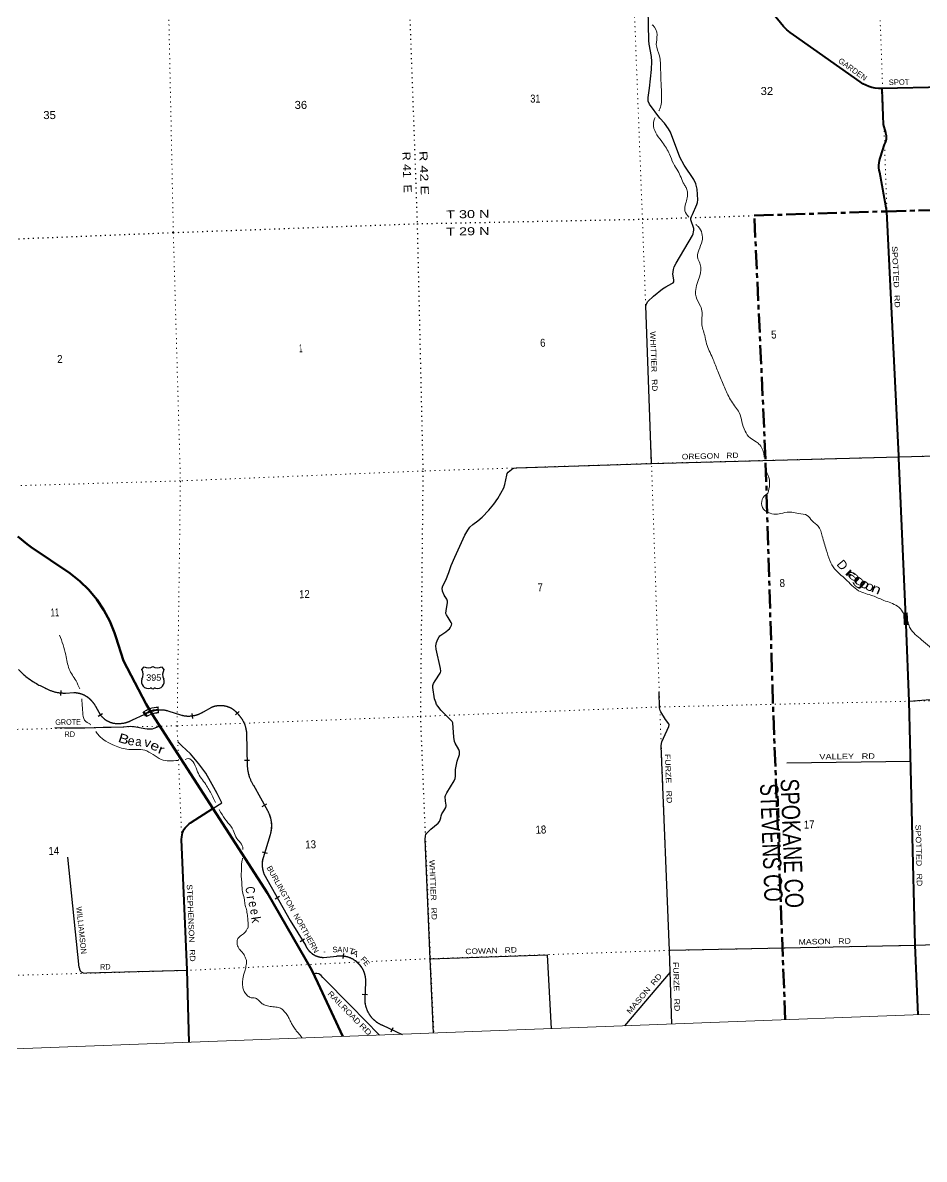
# Model space of a CAD drawing. Header units: feet. Extents: x 733631 to 986127, y 195788 to 388968.
# Drawn here: x 837880 to 857588, y 196827 to 221678 of the extents above; entities that cross this region are included whole.
import ezdxf
from ezdxf.enums import TextEntityAlignment as Align

# ---------------------------------------------------------------- set-up
doc = ezdxf.new("R2010")
doc.units = ezdxf.units.FT
doc.header["$LTSCALE"] = 70
doc.linetypes.add('DOTTED', pattern=[1.5, 0.3, -1.2])
doc.linetypes.add('LONG_DASH_SHORT_DASH', pattern=[9.9, 6, -1.2, 1.5, -1.2])
for name, color, linetype, lineweight in [('11', 7, 'LONG_DASH_SHORT_DASH', 60), ('16', 7, 'Continuous', 25), ('20', 7, 'Continuous', 70), ('26', 7, 'Continuous', 40), ('29', 7, 'Continuous', 25), ('34', 7, 'Continuous', 25), ('39', 7, 'Continuous', 13), ('4', 7, 'Continuous', 13), ('57', 7, 'Continuous', 13), ('6', 7, 'DOTTED', 25), ('61', 7, 'Continuous', 13), ('7', 7, 'DOTTED', 13)]:
    doc.layers.add(name, color=color, linetype=linetype, lineweight=lineweight)
for name, color, linetype in [('12', 7, 'Continuous'), ('27', 7, 'Continuous'), ('30', 7, 'Continuous'), ('41', 7, 'Continuous')]:
    doc.layers.add(name, color=color, linetype=linetype)

msp = doc.modelspace()

# ---------------------------------------------------------------- linework, layer by layer
at = {"layer": '11'}
for points in [[(853872.63, 217460.19), (856771.86, 217553.25), (862252.36, 217694.99)], [(854550.37, 199875.69), (854279.61, 206788.84), (854118.13, 212134.34), (853872.63, 217460.19)]]:
    msp.add_lwpolyline(points, dxfattribs=at)
at = {"layer": '16'}
for p, q in [((840481.27, 207536.6), (840532.58, 207595.36)), ((840724.34, 207601.33), (840724.06, 207601.13)), ((840916.43, 207595.45), (840967.82, 207536.6))]:
    msp.add_line(p, q, dxfattribs=at)
for centre, radius, start, end in [((840288.29, 207425.97), 222.05, 332.97043, 29.75871), ((840623.66, 207753.02), 182.07, 239.97227, 303.45418), ((840825.44, 207752.52), 181.52, 236.33975, 300.08743), ((840825.43, 207753.02), 182.07, 236.54582, 236.59441), ((841160.79, 207425.97), 222.05, 150.24129, 207.02957), ((840627.48, 207271.07), 151.42, 159.09177, 283.81923), ((840821.6, 207271.07), 151.42, 256.18077, 20.90823)]:
    msp.add_arc(centre, radius, start, end, dxfattribs=at)
for centre, major_axis, start_param, end_param in [((840682.82, 207072.25), (-19.56, 51.67), 4.95877769, 6.28318531), ((840766.27, 207072.25), (19.56, 51.67), 0, 1.32637542)]:
    msp.add_ellipse(centre, major_axis=major_axis, ratio=0.929097, start_param=start_param, end_param=end_param, dxfattribs=at)
at = {"layer": '20'}
msp.add_lwpolyline([(844876.84, 199508.64), (844331.32, 200687.66), (844197.67, 200957.8), (843230.79, 202646.79), (840709.2, 206560.22), (840576.53, 206779.81), (840085.06, 207727.23), (839916.26, 208248.91), (839887.93, 208336.59), (839784.97, 208592.6), (839655.81, 208836.45), (839501.87, 209065.46), (839324.83, 209277.12), (839126.64, 209469.12), (838909.47, 209639.35), (838067.48, 210206.87), (837976.15, 210274.24), (837774.63, 210446.28)], dxfattribs=at)
at = {"layer": '26'}
msp.add_line((841545.41, 204183.92), (842038.77, 204494.1), dxfattribs=at)
for points in [[(856666.62, 220240.76), (856621.07, 220239.79), (856584.63, 220240.13), (856513.51, 220246.43), (856443.43, 220260.13), (856375.16, 220281.07), (856309.47, 220309.04), (856247.05, 220343.73), (856188.6, 220384.74), (854728.03, 221414.21), (854658.02, 221461.27), (854580.3, 221525.15), (854509.69, 221596.8), (854446.96, 221675.44), (853652.32, 222634.58)], [(857188.68, 208519.51), (857032.06, 212157.78), (857030.95, 212183.53), (857029.78, 212207.78), (856771.86, 217553.25), (856618.26, 218402.82), (856605.15, 218454.24), (856597.49, 218506.74), (856595.35, 218559.75), (856598.77, 218612.7), (856607.7, 218665), (856622.06, 218716.08), (856631.11, 218740.72), (856720.67, 219016.57), (856735.33, 219045.07), (856746.92, 219074.94), (856755.33, 219105.86), (856760.47, 219137.49), (856762.27, 219169.48), (856760.71, 219201.48), (856755.82, 219233.15), (856747.65, 219264.13), (856744.29, 219274.01), (856700.04, 219450.33), (856667.82, 220212.46), (856666.62, 220240.76)], [(862199.41, 219069.1), (861610.8, 219045.28), (860209.22, 218979.48), (860150.64, 218980.53), (860044.73, 218991.05), (859940.51, 219012.58), (859839.1, 219044.89), (859741.62, 219087.62), (859649.15, 219140.3), (858263.67, 220161.14), (858238.76, 220179.49), (858213.67, 220203.25), (858201.63, 220213.43), (858177.66, 220229.74), (858152.11, 220243.46), (858125.27, 220254.42), (858097.44, 220262.53), (858068.9, 220267.68), (858064.99, 220267.97), (858040.1, 220269.81), (858014.99, 220269.28), (856666.62, 220240.76)], [(857456.87, 199986.79), (857387.6, 201511.11), (857260.91, 206841.62), (857188.68, 208519.51)], [(841353.63, 203821.98), (841357.12, 203876.24), (841362.27, 203923.63), (841371.19, 203966.31), (841384.77, 203998.69), (841410.57, 204042.31), (841433.53, 204070), (841462.14, 204105.18), (841493.08, 204138.02), (841518.4, 204162.41), (841545.41, 204183.92)], [(841518.35, 199382.19), (841474.05, 200965.35), (841353.63, 203821.98)]]:
    msp.add_lwpolyline(points, dxfattribs=at)
at = {"layer": '29'}
for p, q in [((851626.28, 212041.61), (851502.37, 215488.86)), ((857030.99, 212182.78), (859769.34, 212257.88)), ((847324.5, 209989.89), (847546.22, 210474.32)), ((847115.6, 209123.96), (847089.57, 209159.54)), ((857260.91, 206841.62), (858085.69, 206906.02)), ((847413.34, 205785.67), (847332.04, 205924.36)), ((857290.33, 205524.29), (854585.47, 205489.78)), ((839116.94, 201023), (838865.95, 203432.1)), ((841474.36, 200956.36), (839283.88, 200893.56)), ((852031.43, 200915.57), (851036.35, 199741.87))]:
    msp.add_line(p, q, dxfattribs=at)
for points in [[(851623.09, 220652.34), (851633.9, 220827.61), (851628.49, 220939.05), (851576.58, 221207.38), (851564.69, 221288.53), (851550.63, 221969.09)], [(852552.01, 218249.29), (852336.81, 218561.98), (852245.98, 218735.09), (852042.67, 219284.73), (851999.42, 219358.3), (851908.58, 219483.81), (851809.09, 219592.01), (851584.16, 219894.96), (851553.88, 219964.21), (851549.55, 220042.11), (851584.16, 220245.52), (851623.09, 220652.34)], [(851502.37, 215488.86), (851512.78, 215532.48), (851544.14, 215579), (851665.25, 215695.85), (851868.56, 215855.98), (851938.85, 215900.35), (852071.86, 215972.83), (852098.9, 215993.39), (852111.88, 216015.03), (852115.12, 216059.39), (852094.58, 216177.33), (852097.82, 216232.5), (852106.48, 216284.44), (852123.78, 216340.7), (852162.7, 216418.6), (852521.73, 217024.5), (852537.96, 217060.21), (852546.61, 217105.65), (852550.93, 217144.6), (852547.68, 217175.98), (852487.12, 217366.4), (852486.05, 217404.27), (852496.86, 217438.89), (852521.73, 217483.26), (852616.89, 217703.98), (852629.88, 217749.42), (852636.37, 217805.68), (852634.19, 217920.37), (852623.39, 218041.55), (852595.26, 218154.08), (852552.01, 218249.29)], [(848678.71, 211945.51), (851626.28, 212041.61), (857030.99, 212182.78)], [(847546.22, 210474.32), (847606.74, 210581.4), (847655.4, 210649.56), (847717.04, 210709.07), (847828.43, 210788.05), (847922.51, 210867.03), (848071.75, 211020.67), (848179.89, 211150.51), (848265.31, 211277.1), (848395.08, 211510.8), (848418.88, 211582.21), (848459.97, 211787.79), (848472.95, 211824.57), (848494.58, 211852.71), (848563.78, 211908.97), (848615.69, 211937.1), (848678.71, 211945.51)], [(847179.03, 208669.03), (847140.65, 208732.32), (847129.84, 208760.45), (847136.33, 208827.53), (847166.61, 208989.82), (847166.61, 209026.61), (847149.3, 209069.89), (847090.91, 209158.61), (847054.14, 209249.5), (847047.65, 209312.25), (847060.63, 209366.35), (847132, 209485.37), (847196.88, 209656.32), (847246.63, 209807.79), (847324.5, 209989.89)], [(847332.04, 205924.36), (847318.53, 205963.03), (847304.47, 206055), (847278.52, 206366.61), (847266.62, 206395.82), (847230.94, 206435.85), (847023.31, 206647.92), (846960.58, 206723.65), (846928.14, 206773.43), (846908.67, 206821.03), (846884.89, 206894.61), (846843.79, 207139.12), (846845.96, 207184.57), (846861.09, 207230.01), (846893.54, 207288.44), (847001.68, 207452.9), (847012.5, 207470.2), (847020.06, 207501.58), (847014.66, 207561.1), (846915.17, 207980.9), (846910.84, 208052.3), (846923.82, 208128.05), (846956.26, 208201.61), (846984.38, 208249.23), (847001.16, 208270.32), (847018.98, 208283.84), (847131.45, 208361.75), (847183.36, 208405.02), (847206.62, 208426.12), (847222.29, 208448.31), (847251.49, 208503.48), (847256.89, 208534.87), (847247.72, 208565.69), (847179.03, 208669.03)], [(851839.02, 205864.74), (851843.68, 205918.14), (851849.09, 205951.69), (851888.02, 206033.91), (852004.81, 206289.26), (852010.22, 206322.8), (852000.49, 206349.85), (851931.28, 206445.06), (851831.79, 206609.52), (851817.72, 206640.9), (851801.51, 206700.41), (851792.86, 207046.64)], [(840879.55, 206295.84), (840747.57, 206242.65), (840710.06, 206233.27), (840663.18, 206227.64), (840597.55, 206229.52), (840552.54, 206235.15), (840316.25, 206283.92), (840226.24, 206285.8), (840076.22, 206278.29), (839812.73, 206269.86), (839640.21, 206264.23), (839477.06, 206262.35), (839237.02, 206254.84), (839110.44, 206253.89), (838957.6, 206251.09), (838794.45, 206252.97), (838583.42, 206257.64)], [(842038.77, 204494.1), (842233.89, 204616.78), (842126.97, 204824.05), (841988.18, 205089.45), (841879.41, 205269.6), (841729.39, 205476.03), (841549.36, 205689.95), (841358.08, 205870.1), (841268.06, 205952.67)], [(846676.04, 203815.72), (846684.29, 203898.1), (846692.94, 203928.4), (846707, 203953.29), (846797.84, 204044.17), (846957.88, 204178.34), (846989.24, 204214.04), (847006, 204247.03), (847018.44, 204290.86), (847026.01, 204337.38), (847044.4, 204381.75), (847083.33, 204446.66), (847127.12, 204519.69), (847139.01, 204553.23), (847139.56, 204572.17), (847122.26, 204658.73), (847113.61, 204758.27), (847118.47, 204778.28), (847152.54, 204840.5), (847312.59, 205100.17), (847333.67, 205149.4), (847342.86, 205204.04), (847342.86, 205346.86), (847377.47, 205528.63), (847425.59, 205680.64), (847429.38, 205719.06), (847429.91, 205741.23), (847413.34, 205785.67)], [(852068.55, 199781.12), (852016.39, 201393.3), (851839.02, 205864.74)], [(846862.5, 199583.65), (846786.63, 201207.56), (846676.04, 203815.72)], [(860111.84, 201589.1), (857389.18, 201503.76), (852016.39, 201393.3)], [(846786.63, 201207.56), (849341.39, 201299.33), (849432.08, 199680.97)], [(839116.94, 201023), (839121.54, 200982.74), (839136.68, 200950.28), (839160.47, 200922.15), (839199.4, 200900.51), (839283.88, 200893.56)], [(844441.98, 200804.44), (844402.68, 200847.51), (844374.55, 200870.03), (844352.05, 200879.41), (844310.79, 200885.04), (844280.79, 200885.04), (844243.28, 200877.54)], [(845680.83, 199539), (845050.19, 200182.64), (844441.98, 200804.44)]]:
    msp.add_lwpolyline(points, dxfattribs=at)
at = {"layer": '34'}
for p, q in [((838710.1, 206969.61), (838720.26, 207079.75)), ((839529.14, 206516.24), (839624.65, 206572.03)), ((840573.51, 206512.82), (840515.93, 206607.26)), ((841602.06, 206467.53), (841586.13, 206576.99)), ((842527.57, 206547), (842611.16, 206619.45)), ((842727.45, 205550.25), (842838.03, 205552.7)), ((843117.62, 204542.1), (843214.19, 204596.04)), ((843115.49, 203551.2), (843221.34, 203519.11)), ((843396.36, 202524.71), (843492.84, 202578.81)), ((843945.95, 201585.76), (844039.92, 201644.1)), ((844886.06, 201218.26), (844899.24, 201328.08)), ((845303.39, 200436.36), (845413.92, 200432.02)), ((845932.83, 199610.12), (845979, 199710.63))]:
    msp.add_line(p, q, dxfattribs=at)
at = {"layer": '34', "lineweight": 13}
for p, q in [((838811.96, 207019.15), (838999.12, 207031.57)), ((839469.11, 206730.27), (839582.53, 206536.09)), ((840279.85, 206432.47), (840536.01, 206552.32)), ((841053.68, 206632.55), (841353.43, 206535.63)), ((841834.91, 206612.61), (842017.07, 206713.77)), ((842770.35, 206145.26), (842786.1, 205436.5)), ((842921.69, 205002.6), (843230.73, 204449.31)), ((843286.63, 203922.31), (843134.77, 203421.4)), ((844458, 201239.59), (844745.41, 201269.56)), ((845369.75, 200696.67), (845355.63, 200336.49)), ((845744.26, 199755.59), (846182.65, 199554.26))]:
    msp.add_line(p, q, dxfattribs=at)
at = {"layer": '34'}
for points in [[(837786, 207533.87), (837880.78, 207442.97), (837903.87, 207422.47), (837927.32, 207402.6), (837951.12, 207383.13), (837975.3, 207363.8), (837999.81, 207345.11), (838024.55, 207326.93), (838049.64, 207308.9), (838075.08, 207291.52), (838100.75, 207274.64), (838126.89, 207258.04), (838153.14, 207242.08), (838179.61, 207226.37), (838206.56, 207211.19), (838233.59, 207196.64), (838260.99, 207182.49), (838288.49, 207168.72), (838316.45, 207155.47), (838334.21, 207147.35), (838348, 207139.28), (838361.86, 207131.6), (838375.84, 207124.14), (838390, 207116.81), (838404.26, 207109.83), (838418.6, 207103.14), (838433.09, 207096.56), (838447.7, 207090.33), (838462.36, 207084.38), (838477.26, 207078.63), (838492.12, 207073.2), (838507.08, 207067.93), (838522.22, 207062.97), (838537.35, 207058.33), (838552.63, 207053.94), (838567.91, 207049.74), (838583.37, 207045.87), (838598.78, 207042.23), (838614.36, 207038.92), (838629.89, 207035.85), (838645.56, 207033.01), (838661.2, 207030.51), (838676.92, 207028.28), (838692.64, 207026.25), (838708.47, 207024.59), (838724.31, 207023.14), (838740.14, 207022), (838755.98, 207021.07), (838771.85, 207020.55), (838787.74, 207020.23), (838803.57, 207020.15), (838811.92, 207020.25), (838999.1, 207032.67), (839008.71, 207032.3), (839018.21, 207031.72), (839027.7, 207030.97), (839037.24, 207030.1), (839046.72, 207029.03), (839056.14, 207027.79), (839065.61, 207026.44), (839075.02, 207024.87), (839084.37, 207023.15), (839093.77, 207021.26), (839103.04, 207019.2), (839112.32, 207017.04), (839121.6, 207014.65), (839130.75, 207012.11), (839139.91, 207009.4), (839149, 207006.59), (839158.09, 207003.56), (839167.06, 207000.41), (839176.03, 206997.06), (839184.88, 206993.6), (839193.74, 206989.97), (839202.47, 206986.19), (839211.14, 206982.24), (839219.76, 206978.18), (839228.31, 206973.91), (839236.8, 206969.53), (839245.19, 206964.99), (839253.51, 206960.34), (839261.72, 206955.48), (839269.87, 206950.51), (839277.9, 206945.43), (839285.87, 206940.19), (839293.74, 206934.8), (839301.53, 206929.24), (839309.23, 206923.63), (839316.81, 206917.8), (839324.26, 206911.87), (839331.66, 206905.84), (839338.9, 206899.68), (839346.07, 206893.33), (839353.14, 206886.92), (839360.03, 206880.34), (839366.86, 206873.72)], [(839366.86, 206873.72), (839373.59, 206866.89), (839380.14, 206860), (839386.59, 206853.01), (839392.96, 206845.85), (839399.12, 206838.6), (839405.22, 206831.29), (839411.16, 206823.82), (839417.04, 206816.25), (839422.69, 206808.63), (839428.23, 206800.84), (839433.66, 206793.01), (839438.98, 206785.07), (839444.07, 206777.02), (839449.11, 206768.88), (839453.98, 206760.68), (839458.68, 206752.37), (839463.22, 206744.03), (839467.65, 206735.57), (839470.08, 206730.8), (839583.44, 206536.72), (839588.9, 206529.94), (839594.52, 206523.27), (839600.28, 206516.68), (839606.14, 206510.12), (839612.13, 206503.73), (839618.2, 206497.47), (839624.38, 206491.23), (839630.69, 206485.16), (839637.08, 206479.22), (839643.62, 206473.33), (839650.23, 206467.63), (839656.9, 206461.97), (839663.73, 206456.45), (839670.62, 206451.09), (839677.62, 206445.83), (839684.68, 206440.68), (839691.89, 206435.65), (839699.12, 206430.75), (839706.5, 206425.99), (839713.91, 206421.36), (839721.42, 206416.83), (839728.99, 206412.47), (839736.66, 206408.24), (839744.36, 206404.12), (839752.19, 206400.15), (839760.07, 206396.29), (839768.01, 206392.61), (839775.99, 206389.02), (839784.07, 206385.64), (839792.19, 206382.36), (839800.34, 206379.22), (839808.56, 206376.22), (839816.84, 206373.38), (839825.21, 206370.68), (839833.55, 206368.08), (839840.65, 206366.07), (839851.87, 206363.94), (839863.11, 206362.08), (839874.41, 206360.4), (839885.78, 206358.84), (839897.13, 206357.54), (839908.47, 206356.47), (839919.89, 206355.5), (839931.3, 206354.8), (839942.68, 206354.3), (839954.17, 206353.99), (839965.56, 206353.89), (839976.98, 206353.93), (839988.45, 206354.22), (839999.82, 206354.73), (840011.25, 206355.43), (840022.63, 206356.27), (840034.05, 206357.37), (840045.37, 206358.62), (840056.75, 206360.13), (840068.02, 206361.8), (840079.33, 206363.65), (840090.54, 206365.73), (840101.73, 206368.01), (840112.88, 206370.43), (840124.03, 206373.12), (840135.13, 206375.95), (840146.13, 206379.01), (840157.1, 206382.19), (840167.99, 206385.67), (840178.84, 206389.28), (840189.6, 206393.05), (840200.32, 206397.03), (840210.95, 206401.22), (840221.55, 206405.61), (840232.04, 206410.11), (840242.44, 206414.87), (840252.76, 206419.79), (840263.02, 206424.86), (840273.13, 206430.09), (840279.36, 206433.45), (840535.48, 206553.29), (840544.84, 206559.29), (840554.35, 206565.09), (840563.96, 206570.72)], [(840563.96, 206570.72), (840573.7, 206576.29), (840583.53, 206581.61), (840593.4, 206586.73), (840603.4, 206591.78), (840613.48, 206596.57), (840623.61, 206601.18), (840633.91, 206605.65), (840644.2, 206609.9), (840654.55, 206614.04), (840665.06, 206617.95), (840675.55, 206621.65), (840686.16, 206625.18), (840696.77, 206628.57), (840707.53, 206631.75), (840718.25, 206634.74), (840729.1, 206637.53), (840739.93, 206640.13), (840750.85, 206642.58), (840761.78, 206644.79), (840772.75, 206646.81), (840783.75, 206648.69), (840794.82, 206650.31), (840805.91, 206651.8), (840817, 206653.05), (840828.1, 206654.17), (840839.25, 206655), (840850.4, 206655.68), (840861.51, 206656.19), (840872.68, 206656.5), (840883.85, 206656.58), (840895.06, 206656.47), (840906.21, 206656.23), (840917.38, 206655.71), (840928.52, 206655.01), (840939.67, 206654.17), (840950.74, 206653.11), (840961.88, 206651.81), (840972.96, 206650.39), (840983.98, 206648.7), (840994.98, 206646.91), (841006.01, 206644.85), (841016.92, 206642.63), (841027.79, 206640.23), (841038.71, 206637.64), (841049.48, 206634.79), (841053.99, 206633.61), (841353.73, 206536.69), (841364.11, 206534.1), (841374.51, 206531.77), (841384.98, 206529.61), (841395.52, 206527.54), (841406.07, 206525.75), (841416.6, 206524.13), (841427.22, 206522.62), (841437.84, 206521.36), (841448.45, 206520.31), (841459.16, 206519.41), (841469.8, 206518.72), (841480.48, 206518.15), (841491.2, 206517.81), (841501.86, 206517.69), (841512.57, 206517.74), (841523.24, 206517.93), (841533.98, 206518.35), (841544.62, 206518.93), (841555.33, 206519.74), (841565.95, 206520.69), (841576.61, 206521.83), (841587.2, 206523.18), (841597.77, 206524.72), (841608.32, 206526.39), (841618.88, 206528.32), (841629.4, 206530.38), (841639.84, 206532.65), (841650.26, 206535.05), (841660.62, 206537.72), (841670.94, 206540.53), (841681.19, 206543.48), (841691.42, 206546.63), (841701.57, 206549.98), (841711.71, 206553.54), (841721.75, 206557.17), (841731.72, 206561.08), (841741.62, 206565.14), (841751.48, 206569.32), (841761.19, 206573.68), (841770.9, 206578.28), (841780.52, 206582.98), (841789.99, 206587.89), (841799.43, 206592.9), (841808.8, 206598.16), (841818.02, 206603.52), (841827.14, 206609.04), (841834.35, 206613.56), (842016.6, 206714.76), (842024.55, 206717.96), (842032.47, 206720.95), (842040.45, 206723.8), (842048.5, 206726.57), (842056.59, 206729.15)], [(842056.6, 206729.15), (842064.69, 206731.58), (842072.87, 206733.92), (842081.08, 206736.08), (842089.3, 206738.08), (842097.62, 206739.96), (842105.9, 206741.67), (842114.22, 206743.29), (842122.62, 206744.74), (842130.98, 206746.01), (842139.39, 206747.14), (842147.8, 206748.16), (842156.28, 206749.02), (842164.71, 206749.73), (842173.22, 206750.27), (842181.66, 206750.68), (842190.16, 206750.96), (842198.64, 206751.07), (842207.11, 206751.02), (842215.58, 206750.86), (842224.08, 206750.51), (842232.58, 206750.05), (842241.03, 206749.41), (842249.48, 206748.66), (842257.92, 206747.7), (842266.34, 206746.64), (842274.72, 206745.44), (842283.1, 206744.09), (842291.45, 206742.57), (842299.8, 206740.9), (842308.08, 206739.14), (842316.35, 206737.17), (842324.57, 206735.06), (842332.78, 206732.86), (842340.89, 206730.5), (842349.03, 206727.96), (842357.09, 206725.32), (842365.08, 206722.5), (842373.05, 206719.61), (842380.99, 206716.5), (842388.81, 206713.3), (842396.59, 206709.97), (842404.38, 206706.49), (842412.02, 206702.83), (842419.63, 206699.12), (842427.17, 206695.22), (842434.7, 206691.22), (842442.07, 206687.08), (842449.4, 206682.78), (842456.66, 206678.4), (842463.87, 206673.89), (842470.93, 206669.21), (842477.99, 206664.44), (842484.92, 206659.55), (842491.77, 206654.52), (842498.48, 206649.39), (842505.16, 206644.14), (842511.75, 206638.81), (842518.22, 206633.3), (842524.6, 206627.72), (842530.89, 206621.99), (842537.1, 206616.18), (842543.15, 206610.25), (842549.14, 206604.25), (842555, 206598.13), (842560.77, 206591.88), (842566.41, 206585.57), (842571.98, 206579.13), (842573.11, 206577.77), (842581.46, 206569.36), (842589.61, 206560.75), (842597.61, 206552.01), (842605.57, 206543.12), (842613.28, 206534.09), (842620.8, 206524.95), (842628.27, 206515.68), (842635.52, 206506.26), (842642.56, 206496.75), (842649.51, 206487.03), (842656.21, 206477.28), (842662.82, 206467.42), (842669.24, 206457.37), (842675.42, 206447.29), (842681.45, 206437.04), (842687.34, 206426.76), (842693.04, 206416.28), (842698.54, 206405.79), (842703.86, 206395.11), (842708.98, 206384.45), (842713.95, 206373.63), (842718.69, 206362.75), (842723.23, 206351.79), (842727.63, 206340.78), (842731.79, 206329.62), (842735.8, 206318.42), (842739.58, 206307.16), (842743.2, 206295.85), (842746.55, 206284.45), (842749.74, 206273.01), (842752.75, 206261.56), (842755.56, 206250.02)], [(842755.56, 206250.02), (842758.13, 206238.42), (842760.51, 206226.73), (842762.74, 206215.09), (842764.69, 206203.35), (842766.44, 206191.62), (842768.05, 206179.83), (842769.42, 206168.09), (842770.55, 206156.2), (842771.45, 206145.32), (842787.2, 205436.54), (842788.02, 205420.9), (842789.2, 205405.35), (842790.63, 205389.82), (842792.26, 205374.2), (842794.24, 205358.7), (842796.48, 205343.28), (842798.9, 205327.79), (842801.69, 205312.42), (842804.73, 205297.13), (842808.04, 205281.78), (842811.63, 205266.61), (842815.38, 205251.46), (842819.49, 205236.32), (842823.86, 205221.37), (842828.51, 205206.43), (842833.32, 205191.59), (842838.5, 205176.77), (842843.85, 205162.14), (842849.55, 205147.52), (842855.43, 205133.08), (842861.57, 205118.67), (842867.97, 205104.44), (842874.63, 205090.32), (842881.47, 205076.29), (842888.66, 205062.37), (842896.04, 205048.55), (842903.67, 205034.91), (842911.48, 205021.38), (842919.63, 205008.04), (842922.64, 205003.16), (843231.69, 204449.84), (843237.39, 204439.57), (843242.82, 204429.21), (843248.08, 204418.76), (843253.24, 204408.18), (843258.15, 204397.53), (843262.85, 204386.85), (843267.47, 204376.03), (843271.81, 204365.14), (843275.94, 204354.21), (843279.94, 204343.13), (843283.69, 204332.07), (843287.33, 204320.94), (843290.73, 204309.67), (843293.89, 204298.42), (843296.88, 204287.08), (843299.7, 204275.72), (843302.3, 204264.25), (843304.72, 204252.82), (843306.9, 204241.25), (843308.91, 204229.74), (843310.73, 204218.13), (843312.31, 204206.54), (843313.68, 204194.9), (843314.91, 204183.26), (843315.87, 204171.55), (843316.67, 204159.83), (843317.24, 204148.14), (843317.65, 204136.42), (843317.77, 204124.69), (843317.73, 204112.97), (843317.51, 204101.29), (843317.09, 204089.57), (843316.42, 204077.87), (843315.55, 204066.13), (843314.54, 204054.47), (843313.24, 204042.8), (843311.76, 204031.18), (843310.13, 204019.56), (843308.27, 204008.03), (843306.16, 203996.45), (843303.92, 203984.94), (843301.4, 203973.51), (843298.79, 203962.1), (843295.88, 203950.69), (843292.82, 203939.41), (843289.57, 203928.19), (843287.68, 203921.99), (843135.82, 203421.08), (843135.3, 203419.38), (843132.77, 203410.3), (843130.45, 203401.23), (843128.25, 203392.08), (843126.19, 203382.94), (843124.31, 203373.69), (843122.57, 203364.49), (843121.03, 203355.18), (843119.63, 203345.91), (843118.37, 203336.58), (843117.31, 203327.27)], [(843117.31, 203327.27), (843116.42, 203317.91), (843115.65, 203308.57), (843115.09, 203299.16), (843114.65, 203289.76), (843114.4, 203280.37), (843114.28, 203270.98), (843114.39, 203261.59), (843114.63, 203252.19), (843115.01, 203242.82), (843115.56, 203233.45), (843116.31, 203224.08), (843117.21, 203214.68), (843118.22, 203205.36), (843119.47, 203196.03), (843120.87, 203186.74), (843122.38, 203177.46), (843124.07, 203168.26), (843125.98, 203159.01), (843127.97, 203149.83), (843130.19, 203140.71), (843132.48, 203131.62), (843135.02, 203122.52), (843137.67, 203113.54), (843140.48, 203104.6), (843143.44, 203095.64), (843146.6, 203086.82), (843149.85, 203078), (843152.53, 203071.17), (843726.04, 202048.44), (844060.65, 201509.47), (844063.5, 201502.45), (844066.47, 201495.63), (844069.55, 201488.85), (844072.72, 201482.06), (844076.04, 201475.38), (844079.45, 201468.78), (844082.97, 201462.18), (844086.63, 201455.68), (844090.39, 201449.26), (844094.28, 201442.86), (844098.28, 201436.58), (844102.34, 201430.33), (844106.55, 201424.16), (844110.86, 201418.1), (844115.29, 201412.09), (844119.79, 201406.15), (844124.44, 201400.28), (844129.13, 201394.51), (844133.99, 201388.82), (844138.9, 201383.23), (844143.92, 201377.69), (844149.03, 201372.28), (844154.24, 201366.95), (844159.52, 201361.7), (844164.94, 201356.55), (844170.43, 201351.46), (844176, 201346.52), (844181.63, 201341.63), (844187.39, 201336.89), (844193.22, 201332.22), (844199.09, 201327.68), (844205.06, 201323.21), (844211.12, 201318.86), (844217.3, 201314.61), (844223.47, 201310.45), (844229.76, 201306.43), (844236.12, 201302.53), (844242.54, 201298.69), (844248.98, 201295.01), (844255.56, 201291.43), (844262.15, 201287.95), (844268.83, 201284.63), (844275.51, 201281.36), (844282.33, 201278.24), (844289.14, 201275.26), (844296, 201272.39), (844302.96, 201269.61), (844309.93, 201267), (844316.93, 201264.47), (844324, 201262.09), (844331.14, 201259.79), (844338.24, 201257.67), (844345.45, 201255.66), (844352.65, 201253.76), (844359.91, 201251.96), (844367.17, 201250.36), (844374.52, 201248.83), (844381.83, 201247.43), (844389.19, 201246.19), (844396.54, 201245.07), (844403.94, 201244.07), (844411.34, 201243.16), (844418.76, 201242.46), (844426.19, 201241.83), (844433.65, 201241.36), (844441.12, 201240.99), (844448.56, 201240.79), (844456.02, 201240.69), (844457.94, 201240.69), (844745.28, 201270.65)], [(844745.28, 201270.65), (844754.71, 201272), (844764.16, 201273.13), (844773.61, 201274.09), (844783.15, 201274.97), (844792.67, 201275.61), (844802.15, 201276.08), (844811.7, 201276.45), (844821.23, 201276.6), (844830.73, 201276.58), (844840.31, 201276.41), (844849.81, 201276.05), (844859.32, 201275.59), (844868.87, 201274.92), (844878.33, 201274.05), (844887.81, 201273.04), (844897.25, 201271.91), (844906.73, 201270.56), (844916.12, 201269.08), (844925.54, 201267.39), (844934.87, 201265.58), (844944.22, 201263.6), (844953.49, 201261.45), (844962.73, 201259.12), (844971.92, 201256.68), (844981.1, 201254.01), (844990.24, 201251.23), (844999.29, 201248.27), (845008.31, 201245.2), (845017.26, 201241.89), (845026.15, 201238.46), (845034.97, 201234.92), (845043.75, 201231.2), (845052.45, 201227.3), (845061.11, 201223.24), (845069.68, 201219.1), (845078.18, 201214.73), (845086.57, 201210.25), (845094.94, 201205.64), (845103.16, 201200.89), (845111.35, 201195.93), (845119.44, 201190.89), (845127.4, 201185.67), (845135.31, 201180.39), (845143.15, 201174.87), (845150.83, 201169.27), (845158.41, 201163.56), (845165.98, 201157.67), (845173.33, 201151.64), (845180.64, 201145.56), (845187.82, 201139.27), (845194.95, 201132.88), (845201.89, 201126.41), (845208.73, 201119.74), (845215.47, 201113.02), (845222.13, 201106.17), (845228.58, 201099.17), (845234.99, 201092.07), (845241.26, 201084.88), (845247.37, 201077.57), (845253.33, 201070.16), (845259.2, 201062.65), (845264.96, 201055.05), (845270.54, 201047.33), (845276.01, 201039.52), (845281.33, 201031.6), (845286.55, 201023.59), (845291.57, 201015.5), (845296.48, 201007.34), (845301.24, 200999.1), (845305.86, 200990.73), (845310.31, 200982.34), (845314.66, 200973.82), (845318.81, 200965.27), (845322.86, 200956.59), (845326.7, 200947.89), (845330.44, 200939.12), (845334.01, 200930.31), (845337.44, 200921.38), (845340.66, 200912.42), (845343.75, 200903.44), (845346.72, 200894.32), (845349.5, 200885.24), (845352.14, 200876.07), (845354.57, 200866.83), (845356.87, 200857.62), (845359.02, 200848.33), (845360.98, 200838.96), (845362.81, 200829.62), (845364.48, 200820.26), (845365.94, 200810.81), (845367.29, 200801.35), (845368.42, 200791.91), (845369.38, 200782.45), (845370.26, 200772.92), (845370.9, 200763.39), (845371.37, 200753.92), (845371.75, 200744.36), (845371.89, 200734.83), (845371.87, 200725.33), (845371.7, 200715.76)], [(845371.7, 200715.74), (845371.35, 200706.25), (845370.88, 200696.63), (845370.84, 200696.49), (845356.73, 200336.47), (845356.7, 200325.64), (845356.92, 200314.86), (845357.32, 200304.08), (845357.85, 200293.23), (845358.63, 200282.44), (845359.59, 200271.71), (845360.67, 200260.92), (845362.01, 200250.2), (845363.53, 200239.52), (845365.23, 200228.79), (845367.13, 200218.18), (845369.15, 200207.57), (845371.4, 200196.96), (845373.86, 200186.47), (845376.5, 200175.97), (845379.26, 200165.54), (845382.26, 200155.11), (845385.4, 200144.8), (845388.78, 200134.49), (845392.29, 200124.3), (845395.98, 200114.11), (845399.86, 200104.03), (845403.93, 200094.02), (845408.12, 200084.08), (845412.56, 200074.19), (845417.12, 200064.36), (845421.88, 200054.65), (845426.75, 200045.01), (845431.87, 200035.49), (845437.12, 200026.03), (845442.49, 200016.69), (845448.05, 200007.41), (845453.8, 199998.25), (845459.73, 199989.16), (845465.73, 199980.18), (845471.96, 199971.34), (845478.33, 199962.6), (845484.83, 199953.94), (845491.45, 199945.46), (845498.32, 199937.04), (845505.25, 199928.74), (845512.36, 199920.63), (845519.55, 199912.57), (845526.98, 199904.64), (845534.47, 199896.89), (845542.09, 199889.27), (845549.89, 199881.71), (845557.82, 199874.39), (845565.82, 199867.13), (845573.99, 199860.07), (845582.3, 199853.06), (845590.66, 199846.3), (845599.22, 199839.65), (845607.85, 199833.14), (845616.59, 199826.75), (845625.45, 199820.6), (845634.45, 199814.52), (845643.5, 199808.62), (845652.68, 199802.9), (845661.94, 199797.37), (845671.3, 199791.96), (845680.74, 199786.68), (845690.3, 199781.64), (845699.92, 199776.72), (845709.67, 199771.99), (845719.49, 199767.39), (845729.36, 199763.03), (845739.3, 199758.8), (845744.7, 199756.6), (846177.69, 199557.75)]]:
    msp.add_lwpolyline(points, dxfattribs=at)
at = {"layer": '34', "lineweight": 13}
msp.add_lwpolyline([(843151.53, 203070.7), (843725.09, 202047.88), (844059.67, 201508.97)], dxfattribs=at)
for centre, radius, start, end in [((839060.39, 208756.74), 1766.73, 228.07933, 245.71243), ((838798.19, 207929.94), 910.89, 239.34128, 270.86644), ((838981.23, 206486.45), 545.42, 26.55413, 88.11981), ((839975.95, 206849.18), 502.79, 218.51321, 254.3604), ((840884.07, 206016.71), 638.77, 74.60206, 123.01743), ((841505.2, 207130.59), 614.01, 255.68923, 302.47814), ((842200.95, 206264.81), 485.16, 40.0573, 112.27168), ((842092.67, 206095.71), 679.49, 4.18191, 45.10148), ((839966.46, 207008.82), 656.04, 258.92196, 298.53537), ((843681.88, 205478.29), 896.76, 182.67095, 212.03621), ((842646.1, 204120.83), 670.59, 342.77994, 29.33009), ((843652.72, 203270.41), 539.51, 163.74736, 201.72533), ((844457.52, 201668.08), 428.49, 201.79725, 270.0637), ((844825.68, 200730.39), 545.12, 356.45395, 98.46752), ((845976.23, 200331.23), 620.62, 179.51447, 248.05165)]:
    msp.add_arc(centre, radius, start, end, dxfattribs=at)
at = {"layer": '34', "linetype": 'DOTTED', "lineweight": 100}
msp.add_arc((840880.59, 206033.56), 621.96, 93.07693, 121.20356, dxfattribs=at)
at = {"layer": '39'}
for points in [[(851640.16, 221630.98), (851651.22, 221622.9), (851747.05, 221411.96), (851729.86, 221203.23), (851798.78, 220952.98), (851824.87, 220656.81), (851835.31, 220345.97), (851844.67, 220067.42), (851834.39, 219893.29), (851794.21, 219768.66), (851784.26, 219750.02)], [(851707.09, 219605.45), (851689.84, 219573.14), (851668.88, 219416.83), (851868.52, 219057.85), (852018.29, 218802.26), (852103.78, 218599.05), (852202.02, 218436.68), (852338.91, 218144.28), (852379.63, 218072.91), (852408.94, 217980.95), (852405.29, 217849.48), (852371.36, 217719), (852354.28, 217566.86), (852439, 217428.34)], [(852594.9, 217263.02), (852646.32, 217219.11), (852727.97, 217070.32), (852733.4, 216908.85), (852657.51, 216706.21), (852637.63, 216517.61), (852692.27, 216392.15), (852680.4, 216145.22), (852623.57, 215975.56), (852587.1, 215800.54), (852599.16, 215681.72), (852694.59, 215482.89), (852731.7, 215338.65), (852723.46, 215103.97), (852788.82, 214839.45), (852829.17, 214658.95), (852958.62, 214348.11), (853060.04, 214090.87), (853174.37, 213809.83), (853296.41, 213539.15), (853460.77, 213269.91), (853543.41, 213151.47), (853600.56, 212951.34), (853673.89, 212749.73), (853779.78, 212599.75), (853913.78, 212513.37), (853992.71, 212445.32), (854058.97, 212334.41), (854084.32, 212240.29), (854090.07, 212179.83)], [(854103.18, 212025.84), (854111.15, 211921.93), (854168.08, 211788.47), (854207.64, 211571.57), (854167.2, 211394.39)], [(854167.2, 211394.39), (854044.89, 211252.82), (854054.82, 211077.35), (854342.09, 210931.51), (854492.51, 210956.83), (854689.61, 210973.63), (854839.78, 210946.4), (855030.85, 210902.37), (855135.52, 210788.72), (855268.53, 210671.99), (855358.66, 210450.75), (855445.39, 210150.58), (855523.77, 209918.84), (855628.73, 209736.49), (855868.28, 209510.22), (856153.04, 209259.22), (856461.32, 209148.44), (856704.73, 209047.59), (857003.54, 208918.31), (857114.46, 208798.81), (857138.59, 208746.82)], [(857237.44, 208533.79), (857234.43, 208555.34), (857230.53, 208584.19), (857138.59, 208746.82)], [(857237.44, 208533.79), (857279.71, 208442.71), (857530.36, 208186.5), (857698.77, 208036.62), (857925.12, 207723.01), (858082.41, 207483.84), (858182.59, 207323.56), (858253.28, 207200.68), (858346.27, 207074.51), (858464.81, 207028.02), (858554.43, 206942.15), (858679.13, 206952.45), (858855.63, 206922.07), (859030.83, 206748.2)], [(839125.9, 207115.74), (839045.04, 207285.72), (838895.13, 207545.35), (838822.23, 207854.07), (838686.63, 208287.97)], [(839366.95, 206322.22), (839346.81, 206348.23), (839289.39, 206376.6), (839185.86, 206696.4), (839169.35, 206891.75)], [(841274.1, 205546.36), (840907.91, 205568.71), (840546.07, 205772.64), (840198.6, 205789.13), (839883.08, 205875.41), (839545.01, 206092.27), (839477.52, 206179.43)], [(842097.29, 204624.95), (842095.2, 204628.98), (842011, 204793.84), (841882.39, 205019.84), (841701.71, 205294.59), (841628.99, 205478.03), (841494.24, 205586.61), (841433.51, 205566.97)], [(842692.93, 203601.58), (842694.14, 203612.74), (842538.36, 203876.88), (842482.62, 204023.78), (842366.25, 204185.53), (842239.27, 204363.09), (842173.4, 204473.59)], [(843984.99, 199475.13), (843974.69, 199498.48), (843961.08, 199521.22), (843887.72, 199603.6), (843834.98, 199672.54), (843777.74, 199755.47), (843740.98, 199828.99), (843691.32, 199926.32), (843640.05, 200011.47), (843583.41, 200076.23), (843515.1, 200128.47), (843413.35, 200155.32), (843348.61, 200161.21), (843232.89, 200183.55), (843134.97, 200216.59), (843068.67, 200268.9), (843006.13, 200329.42), (842940.71, 200355.49), (842851.66, 200364.59), (842789.66, 200408.96), (842720.26, 200493.5), (842693.3, 200575.43), (842685.22, 200635.78), (842686.2, 200726.75), (842695.84, 200799.82), (842711.53, 200873.1), (842742.93, 200959.04), (842765.26, 201074.98), (842772.14, 201170.19), (842752.25, 201222.06), (842730.27, 201275.87), (842702.59, 201319.39), (842656.23, 201378.44), (842624.93, 201409.71), (842588.57, 201471.11), (842566.73, 201520.89), (842564.97, 201573.37), (842567.64, 201613.88), (842613.62, 201686.17), (842706, 201758.01), (842762.46, 201818.53), (842796.75, 201878.3), (842798.7, 201880.38), (842807.08, 201931.19), (842803.69, 202032.11), (842791.22, 202163.04), (842780.99, 202227.35), (842768.88, 202287.57), (842738.55, 202409.8), (842720.31, 202532.45), (842683.13, 202678.7), (842672.88, 202803.64), (842667.61, 202900.46), (842657.15, 203031.45), (842661.75, 203134.67), (842664.61, 203229.74), (842664.39, 203296.42), (842669.21, 203332.96), (842683.16, 203398.1), (842686.78, 203410.34)]]:
    msp.add_spline(points, degree=3, dxfattribs=at)
at = {"layer": '4'}
msp.add_lwpolyline([(862926.63, 200194.17), (832122.26, 199031.09), (801316.31, 197907.66), (770508.82, 196826.61)], dxfattribs=at)
msp.add_lwpolyline([(862926.63, 200194.17), (832122.26, 199031.09), (801316.31, 197907.66), (770508.82, 196826.61)], dxfattribs=at)
at = {"layer": '57'}
for p, q in [((840524.08, 206618.97), (840594.81, 206508.73)), ((840843.48, 206717.15), (840851.23, 206586.98))]:
    msp.add_line(p, q, dxfattribs=at)
for points in [[(840524.08, 206618.97), (840580.74, 206649.15), (840607.4, 206660.87), (840628.64, 206670.17), (840659.87, 206681.89), (840701.11, 206694.83), (840751.92, 206705.74), (840793.98, 206712.62), (840821.47, 206715.44), (840843.48, 206717.15)], [(840535.5, 206615.99), (840584.24, 206641.95), (840610.61, 206653.54), (840631.65, 206662.76), (840662.47, 206674.32), (840703.15, 206687.09), (840753.41, 206697.88), (840795.03, 206704.69), (840822.19, 206707.47), (840835.97, 206708.54), (840838.68, 206662.98)], [(840838.68, 206662.98), (840827.4, 206662.14), (840816.15, 206661), (840804.93, 206659.74), (840793.71, 206658.23), (840782.5, 206656.59), (840771.35, 206654.69), (840760.26, 206652.65), (840749.18, 206650.4), (840738.12, 206647.92), (840727.17, 206645.29), (840716.18, 206642.47), (840705.32, 206639.44), (840694.42, 206636.22), (840683.68, 206632.79), (840672.96, 206629.22), (840662.33, 206625.47), (840651.67, 206621.5), (840641.19, 206617.31), (840630.79, 206613.02), (840620.36, 206608.49), (840610.11, 206603.82), (840599.88, 206598.96), (840589.75, 206593.85), (840579.78, 206588.68), (840559.92, 206577.92), (840535.5, 206615.99)], [(840839.64, 206647.01), (840828.8, 206646.2), (840817.85, 206645.1), (840806.89, 206643.86), (840795.93, 206642.39), (840785, 206640.79), (840774.15, 206638.93), (840763.3, 206636.93), (840752.52, 206634.76), (840741.74, 206632.34), (840731.03, 206629.77), (840720.32, 206627.01), (840709.74, 206624.06), (840699.12, 206620.92), (840688.64, 206617.57), (840678.14, 206614.08), (840667.79, 206610.43), (840657.43, 206606.58), (840647.21, 206602.49), (840637.03, 206598.28), (840626.86, 206593.87), (840616.85, 206589.32), (840606.92, 206584.6), (840597.05, 206579.61), (840587.28, 206574.54), (840577.59, 206569.3), (840568.71, 206564.22), (840597.44, 206519.44)], [(840594.81, 206508.73), (840619.89, 206523.03), (840653.63, 206540.01), (840690.28, 206554.56), (840719.85, 206564.26), (840750.25, 206572.35), (840785.65, 206580.03), (840810.64, 206584.07), (840834.38, 206586.09), (840851.23, 206586.98)], [(840597.44, 206519.44), (840616.11, 206530.08), (840650.35, 206547.32), (840687.55, 206562.09), (840717.57, 206571.93), (840748.37, 206580.13), (840784.16, 206587.89), (840809.66, 206592.02), (840833.83, 206594.07), (840842.76, 206594.54), (840839.64, 206647.01)]]:
    msp.add_lwpolyline(points, dxfattribs=at)
at = {"layer": '6'}
for points in [[(845499.85, 245503.14), (845585.58, 243909.98), (845741.02, 238564.27), (845900.22, 233226.78), (846059.28, 227893.32), (846314.36, 222583.33), (846502.56, 217283.2), (846627.8, 211875.84), (846572.18, 206508.82), (846786.63, 201207.56), (846863.08, 199583.67)], [(834816.01, 216843.87), (835900.96, 216878.59), (841172.21, 217089.99), (846502.56, 217283.2), (851426.66, 217381.77), (853842.94, 217459.29)]]:
    msp.add_lwpolyline(points, dxfattribs=at)
at = {"layer": '61'}
for p, q in [((857140.01, 208768.05), (857215.38, 208771.22)), ((857150.53, 208518.27), (857140.01, 208768.05))]:
    msp.add_line(p, q, dxfattribs=at)
msp.add_lwpolyline([(857158.18, 208526.6), (857148.34, 208760.39), (857207.72, 208762.88), (857217.55, 208529.09)], close=True, dxfattribs=at)
msp.add_lwpolyline([(857215.38, 208771.22), (857225.89, 208521.44), (857150.53, 208518.27)], dxfattribs=at)
at = {"layer": '7'}
for points in [[(855493.87, 245883.45), (855620.14, 244263), (855868.41, 238855.78), (856104.96, 233557.28), (856354.2, 228241.04), (856582.64, 222883.66), (856771.86, 217553.25), (857030.99, 212182.78), (857177.91, 208769.81)], [(852068.55, 199781.12), (852016.39, 201393.3), (851805.22, 206716.91), (851626.28, 212041.61), (851426.66, 217381.77), (851220.71, 222729.8), (851040.96, 228078.72), (850751.9, 233379.47), (850409.57, 238704.69), (850063.35, 244025.72), (849991.82, 245673.53)], [(840457.91, 235803.47), (840565.78, 233112.83), (840880.59, 227628.48), (841059.8, 222475.55), (841172.21, 217089.99), (841326.57, 211656), (841254.32, 206303.91), (841474.36, 200956.36), (841519.88, 199382.25)], [(859769.35, 212257.88), (857030.99, 212182.78), (851626.28, 212041.61), (846627.8, 211875.84), (841322.44, 211659.24), (836473.84, 211517.01)], [(857188.65, 208520.19), (857260.91, 206841.62), (857387.6, 201511.11), (857456.87, 199986.79)], [(831858.93, 206117.86), (836185.44, 206192.34), (841254.32, 206303.91), (846572.18, 206508.82), (851805.22, 206716.91), (857260.91, 206841.62), (862524.19, 206990.11), (862664.68, 206994.89)], [(860110.94, 201589.6), (857384.43, 201503.54), (852016.39, 201393.3)], [(852016.39, 201393.3), (846784.32, 201213.02), (845512.48, 201151.54)], [(845240.39, 201138.39), (841474.36, 200956.36), (836380.45, 200809.58), (832058.22, 200754.22)]]:
    msp.add_lwpolyline(points, dxfattribs=at)

# ---------------------------------------------------------------- texts
at = {"layer": '12'}
for s, width, p in [('SPOKANE CO', 0.8, (854444.22, 205141.04)), ('STEVENS CO', 0.75, (853995.53, 205034.47))]:
    msp.add_text(s, height=400, rotation=272.243, dxfattribs=dict(at, width=width)).set_placement(p)
at = {"layer": '16', "width": 1.05}
msp.add_text('395', height=140, dxfattribs=at).set_placement((840744.15, 207289.56), align=Align.CENTER)
at = {"layer": '27'}
for s, rotation, width, p in [('GARDEN', 324.822, 1.05, (855695.39, 220818.02)), ('SPOTTED   RD', 272.762, 1.2, (856878.78, 216789.74)), ('SPOTTED   RD', 271.361, 1.2, (857395.09, 204142)), ('STEPHENSON   RD', 272.414, 1.15, (841465.24, 202836.39))]:
    msp.add_text(s, height=120, rotation=rotation, dxfattribs=dict(at, width=width)).set_placement(p)
msp.add_text('SPOT', height=120, rotation=1.212, dxfattribs=at).set_placement((856813.71, 220313.88))
at = {"layer": '30'}
for s, rotation, width, p in [('WHITTIER   RD', 272.059, 1.15, (851592.61, 214927.15)), ('OREGON   RD', 1.496, 1.15, (852288.84, 212128.94)), ('GROTE', 1.261, 0.95, (838592.86, 206322.12)), ('RD', 1.05, 0.8, (838793.18, 206058.62)), ('FURZE   RD', 272.272, 1.2, (851916.11, 205687.38)), ('VALLEY   RD', 0.731, 1.25, (855295.44, 205568.84)), ('WHITTIER   RD', 272.428, 1.15, (846765.02, 203369.51)), ('MASON   RD', 1.176, 1.2, (854840.3, 201518.45)), ('COWAN   RD', 1.973, 1.15, (847557.46, 201309.7)), ('RD', 1.651, 0.8, (839570.51, 200971.53)), ('FURZE   RD', 271.853, 1.2, (852094.65, 201139.22)), ('MASON  RD', 49.708, 1.2, (851158.15, 199993.78)), ('RAILROAD', 314.367, 1.15, (844536.59, 200434.6)), ('RD', 314.415, 1.3, (845225.76, 199734.98))]:
    msp.add_text(s, height=120, rotation=rotation, dxfattribs=dict(at, width=width)).set_placement(p)
msp.add_text('WILLIAMSON', height=120, rotation=275.948, dxfattribs=at).set_placement((839049.85, 202344.13))
at = {"layer": '34', "width": 1.05}
msp.add_text('BURLINGTON  NORTHERN', height=120, rotation=299.282, dxfattribs=at).set_placement((843206.25, 203202.39))
at = {"layer": '34'}
for s, rotation, width, p in [('-', 5.313, 0.95, (844481.99, 201314.13)), ('A', 358.366, 0.85, (844812.94, 201351.93)), ('N', 357.952, 0.8, (844934.14, 201349.29)), ('T', 342.252, 1.4, (845056.49, 201319.33)), ('A', 330.022, 1.45, (845120.23, 201276.27))]:
    msp.add_text(s, height=120, rotation=rotation, dxfattribs=dict(at, width=width)).set_placement(p, align=Align.CENTER)
for s, rotation, p in [('S', 5.313, (844711.39, 201353.05)), ('F', 313.779, (845290.27, 201154.73)), ('E', 308.653, (845353.22, 201076.06))]:
    msp.add_text(s, height=120, rotation=rotation, dxfattribs=at).set_placement(p, align=Align.CENTER)
at = {"layer": '41'}
for s, rotation, p in [('D', 309.841, (855721.67, 209756.46)), ('e', 348.848, (840233.46, 205880.32)), ('r', 277.012, (842780.16, 202532.02))]:
    msp.add_text(s, height=200, rotation=rotation, dxfattribs=at).set_placement(p, align=Align.CENTER)
for s, rotation, width, p in [('r', 315.373, 2.25, (855903.02, 209572.06)), ('a', 316.851, 2.05, (856003.01, 209495.22)), ('g', 319.004, 2, (856125.52, 209393.17)), ('o', 332.448, 1.4, (856240.16, 209322.77)), ('o', 337.092, 1.25, (856361.11, 209263.34)), ('n', 337.378, 1.35, (856504.52, 209207.41)), ('B', 342.628, 1.3, (840060.87, 205924.66)), ('a', 355.355, 0.9, (840402.8, 205862.31)), ('v', 346.787, 1.1, (840588.83, 205841.28)), ('e', 336.738, 1.3, (840735.06, 205775.4)), ('r', 340.05, 1.35, (840875.18, 205692.61)), ('C', 274.862, 0.8, (842756.95, 202704.55)), ('e', 277.154, 0.9, (842823.14, 202393.92)), ('e', 276.001, 0.85, (842858.34, 202227.2)), ('k', 278.157, 1.05, (842881.43, 202049.7))]:
    msp.add_text(s, height=200, rotation=rotation, dxfattribs=dict(at, width=width)).set_placement(p, align=Align.CENTER)
at = {"layer": '6'}
for s, rotation, width, p in [('R 41  E', 272.034, 1.15, (846178.42, 218853.59)), ('R 42 E', 272.034, 1.35, (846549.79, 218870.87)), ('T 30 N', 1.147, 1.35, (847137.19, 217395.92)), ('T 29 N', 1.147, 1.35, (847138.78, 217020.88))]:
    msp.add_text(s, height=175, rotation=rotation, dxfattribs=dict(at, width=width)).set_placement(p)
at = {"layer": '7'}
for s, width, p in [('32', 1.05, (854010.66, 220096.79)), ('36', 1.05, (843823.17, 219793.14)), ('31', 0.85, (848975.95, 219931.7)), ('35', 1.05, (838329.88, 219570.65))]:
    msp.add_text(s, height=175, dxfattribs=dict(at, width=width)).set_placement(p)
for s, width, p in [('6', 0.9, (849193.11, 214590.15)), ('5', 0.9, (854243.57, 214769.8)), ('1', 0.45, (843924.66, 214469.61)), ('2', 0.9, (838636.02, 214235.38)), ('8', 0.9, (854428.11, 209338.19)), ('12', 0.9, (843923.29, 209093.1)), ('7', 0.9, (849136.81, 209243.31)), ('11', 0.65, (838493.72, 208693.7)), ('18', 0.9, (849093.08, 203943.26)), ('17', 0.9, (854957.1, 204055.32)), ('13', 0.9, (844059.53, 203620.71)), ('14', 0.9, (838445.11, 203479.78))]:
    msp.add_text(s, height=175, rotation=1.946, dxfattribs=dict(at, width=width)).set_placement(p)

doc.saveas('drawing.dxf')
